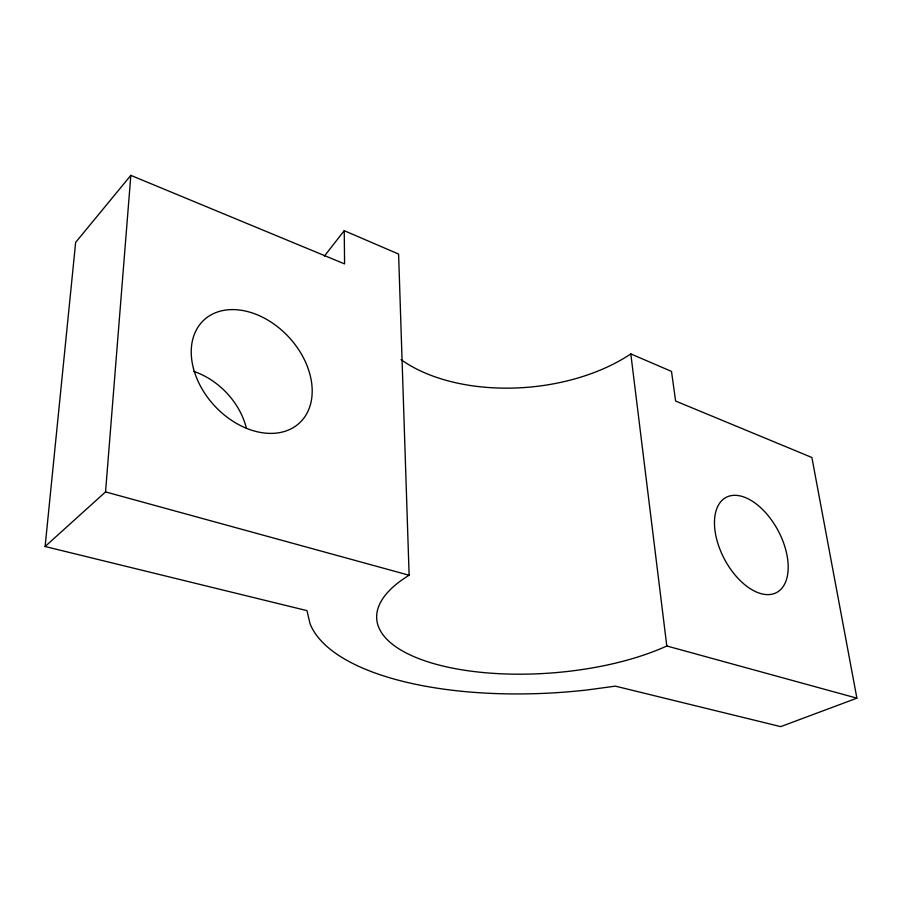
<?xml version="1.0" encoding="UTF-8"?>
<svg xmlns="http://www.w3.org/2000/svg" width="902" height="902" viewBox="0 0 902 902"><rect width="100%" height="100%" fill="white"/><g stroke="black" fill="none" stroke-linecap="round" stroke-linejoin="round"><path stroke-width="1.35" d="M856.9 698.171L780.704 726.629L615.378 686.151L587.428 689.929A253.304 101.227 -4.7 0 1 309.984 623.575L306.996 610.631L45.1 546.511L105.545 491.906L130.835 175.371L344.587 263.914L344.237 230.686L398.594 254.06L409.125 575.239A170.782 67.267 -4.4 0 0 436.072 664.267A170.782 67.267 -4.4 0 0 666.803 645.979L856.9 698.171L811.879 457.483L675.609 401.04L671.505 371.41L630.814 353.911A151.874 88.87 -5.2 0 1 401.04 359.639M45.1 546.511L75.655 242.367L130.835 175.371M324.404 256.112L344.237 230.686M105.545 491.906L409.125 575.239M630.814 353.911L666.803 645.979M193.851 371.432A66.15 50.343 45.7 0 1 246.37 428.157M193.456 368.444A70.221 50.58 47.1 0 0 294.898 426.578A70.221 50.58 47.1 0 0 266.733 319.466A70.221 50.58 47.1 0 0 193.456 368.444M714.474 521.514A53.861 30.386 62 0 0 768.854 594.598A53.861 30.386 62 0 0 770.635 518.797A53.861 30.386 62 0 0 714.474 521.514"/></g></svg>
